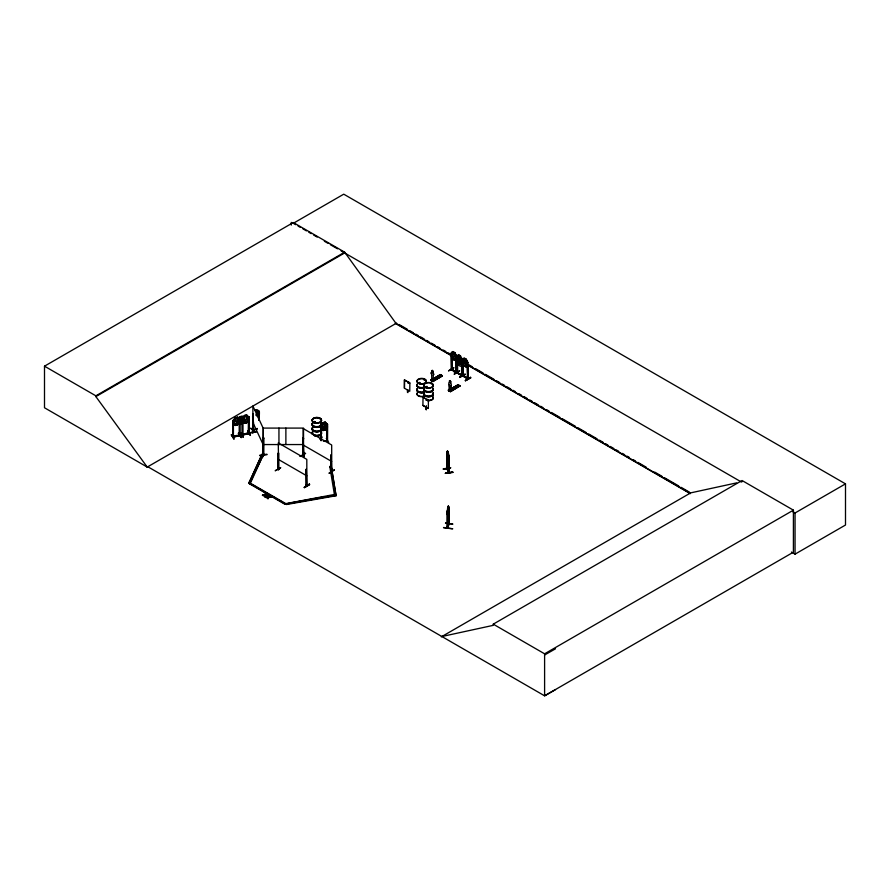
<?xml version="1.0" encoding="UTF-8"?>
<svg xmlns="http://www.w3.org/2000/svg" width="890" height="890" viewBox="0 0 890 890"><rect width="100%" height="100%" fill="white"/><g stroke="black" fill="none" stroke-linecap="round" stroke-linejoin="round"><path stroke-width="1.33" d="M448.849 456.359C447.904 447.648 447.592 453.244 446.802 452.12M448.827 456.325L448.582 455.769L448.838 472.835L448.905 460.019M431.839 370.551L432.918 370.774L433.018 372.888A1.68 0.979 59.5 0 1 433.341 375.135L433.018 380.33L431.795 379.863L432.162 379.351L432.073 380.82L431.861 379.007L431.695 379.663L432.418 379.563M450.618 390.499L450.863 385.348A1.68 0.979 59.5 0 0 450.618 383.045L450.674 381.332M450.696 390.454L450.863 385.348M452.921 351.505L454.757 352.562L455.569 357.624L454.412 358.514L453.244 357.836L452.064 355.599C454.857 348.446 449.984 353.108 451.931 353.286M456.08 355.878L456.192 372.176M461.643 359.171L461.621 375.613L462.311 375.113M464.213 358.025L466.049 359.082L466.861 364.144L465.704 365.034L463.356 362.119C464.836 355.466 463.378 358.993 463 359.738L463.034 376.381M467.372 362.364L467.606 378.74M447.114 527.915L447.347 526.947M447.103 527.381L449.05 523.865L448.983 514.22M447.603 527.67L448.182 506.966M233.592 420.57L232.735 420.636L232.857 437.279L232.735 420.636M248.51 417.221L248.978 417.121M443.509 527.714C456.948 529.439 454.69 528.938 443.587 527.481M447.67 451.809L447.893 456.659L447.759 451.797M432.051 379.707L431.517 379.307L431.517 380.508M449.65 389.52L449.339 390.009L449.172 384.391A1.68 0.979 59.5 0 1 449.417 382.366L449.439 380.72L450.251 380.608M449.461 390.043L449.951 389.408L449.75 390.933L449.461 389.175L448.493 389.742L448.627 390.699M447.692 515.243L447.08 514.064L447.681 507.5M448.304 513.897L449.005 509.892L447.681 515.332M447.136 452.888L447.459 451.007L449.072 456.281L449.139 472.735M455.491 387.551L454.734 387.795L454.723 387.117M454.601 387.284L455.402 387.161M232.668 436.523L233.447 436.345M232.668 437.124L239.71 435.533M239.811 435.077L239.188 435.243C239.165 436.912 238.509 434.32 239.71 434.932M248.444 433.163L241.902 434.42L248.777 432.829M314.926 421.682L313.703 422.16M314.559 421.971L313.903 421.682M319.666 418.801L319.966 418.778M419.68 383.201L419.524 382.489M419.869 383L419.279 382.444M424.074 379.73L424.841 379.852L424.141 380.019M425.331 386.883L425.431 387.094M426.388 387.072L425.431 386.672M425.231 387.695A4.717 2.726 0 0 1 426.21 387.261L426.421 386.894M431.739 383.901L431.149 383.812M253.428 430.226L252.727 430.226M432.34 379.552L431.973 379.407M327.52 424.319L327.52 440.806L324.505 441.407M453.522 352.262L452.954 355.31L454.111 356.979L454.701 355.166L453.577 352.229M460.43 363.609L458.595 362.541L456.837 358.926L458.561 362.597L460.375 363.643L462.222 362.03L460.375 358.425L458.506 357.413L460.341 358.47L461.22 361.54L461.22 363.498L460.063 364.388L457.716 361.474L459.229 355.477M459.173 358.125L458.595 361.173L459.752 362.853L460.353 361.04L459.107 358.158M464.814 358.77L464.246 361.818L465.392 363.498L465.993 361.685L464.869 358.737M322.792 425.342L323.559 422.961L324.338 422.806L325.139 426.021L324.338 427.189L322.792 426.488M448.738 507.5L448.304 506.065L448.983 507.345L449.094 524.277L449.072 507.778M252.871 432.462L252.638 416.086L252.838 432.974L252.76 413.794L253.35 413.594M302.8 454.134L303.59 453.933L303.523 455.424L303.534 428.09L263.206 428.09L263.095 455.079L262.895 454.056M446.991 469.008L447.158 452.153M448.649 471.811C450.974 474.181 443.253 462.099 449.094 472.735M250.769 428.435L254.685 432.217L250.824 428.123M265.342 493.894L264.708 496.798L265.253 495.118L267.534 495.163L265.253 495.118M268.179 498.801L268.724 497.121L271.005 497.165L268.724 497.466L267.745 498.556L268.802 495.552L268.802 497.176L271.005 497.165M232.768 420.825L235.094 417.644L234.003 422.528L235.55 423.729L237.096 423.384L238.609 421.493L239.744 416.642L237.396 419.78C235.082 422.349 243.782 427.667 237.474 422.349L237.474 419.791L236.684 417.733L235.917 417.911L235.171 421.459L236.684 422.127L237.474 420.937M238.62 421.482L240.178 422.694L241.713 422.349L243.237 420.447L244.327 415.541L246.719 414.996L249.1 417.121L248.421 417.276M264.286 496.542L265.342 493.55M322.725 422.672L321.613 427.534L323.181 428.769L324.75 428.457L326.296 426.599L325.139 422.183L322.725 422.672L321.134 424.73M265.765 493.805L265.331 495.174L267.534 494.818M267.745 498.556C270.126 496.353 264.864 496.587 266.366 497.744L268.19 497.499M268.802 497.176L269.236 495.808M231.289 434.854L234.092 439.226L231.344 434.81M242.948 437.179L240.567 432.718L243.326 437.124M448.393 506.076L447.392 510.804L447.403 528.048L449.305 523.876L449.239 507.4M447.169 511.505L448.104 511.338L448.104 506.955M445.556 523.009L452.899 524.099L445.478 523.153M448.593 370.93L453.678 367.781M453.933 367.87L448.627 370.696M459.874 377.471L465.214 374.39M280.739 467.762L275.177 470.777L280.495 467.673M305.626 453.399L300.286 456.503M329.778 466.872L331.247 466.271L336.075 495.763L286.491 504.519L248.989 482.914L262.038 454.278L263.451 454.501L250.413 483.137L249.367 483.737L263.451 454.501M248.989 482.914L262.038 454.278M278.637 469.186L278.537 469.786L278.281 452.91L278.058 469.508L278.737 469.008M303.457 454.512L303.201 454.412M302.934 455.146L303.724 455.291L303.167 438.548L303.523 455.424M306.138 485.139L306.505 485.35M306.16 485.718L306.872 485.851L306.805 459.374L278.281 442.909L278.637 469.786M330.947 470.699L331.748 470.877L331.047 470.754M263.106 456.481L262.995 452.409M263.095 456.737L263.106 454.289M451.731 369.895C449.673 366.58 456.08 375.513 456.314 371.62C459.084 373.856 445.011 365.245 455.969 371.864M456.57 358.77L454.734 360.383L452.921 359.338L451.197 355.666L451.197 353.052L451.397 369.439L456.737 372.465M456.859 372.265L457.449 372.554M456.859 372.866L456.837 356.311L458.617 354.732L460.408 355.822M457.649 372.421L457.082 372.098L457.282 373.121L457.327 356.478M457.093 361.752L457.037 372.699L462.199 375.892L462.333 359.293L461.599 359.126M462.489 375.491L463.29 375.68L462.589 375.547M446.825 452.198L447.536 450.907M447.548 458.695C446.001 446.891 447.336 464.513 448.827 458.895L448.827 456.336M232.735 436.501C247.042 434.798 232.59 434.988 233.269 436.934M232.924 437.246L239.733 435.688L239.855 419.223L237.474 417.099L238.609 419.535M239.788 435.711L239.644 423.206M248.243 432.996L248.444 433.764L248.299 432.952M248.966 433.007L256.376 431.561L248.421 433.141M257.855 416.498L259.346 414.295L257.944 416.576M327.364 440.072L326.641 440.216L327.386 440.25M326.641 440.817L323.304 441.051M256.832 416.142L258.245 414.106L257.177 409.945C250.791 410.946 261.782 409.233 258.534 411.814L258.534 418.667M437.891 377.505L437.546 376.915M313.625 421.838L314.214 421.493M313.903 421.893L314.559 421.726M314.971 422.16L313.68 421.982M418.445 382.789L419.657 382.9L418.901 382.945M418.667 382.756L418.678 383.112M239.822 421.793L237.474 424.93L235.094 425.476L232.735 423.395L235.16 425.442L237.508 424.975L239.755 421.793M244.394 423.34L246.675 422.772L249.1 419.735L246.741 422.884L244.361 423.418L242.08 421.293M321.212 424.819L322.747 422.717L325.128 422.305M327.553 426.966L325.173 430.059L322.747 430.549L321.134 429.08M448.927 523.865L447.169 527.97L447.258 510.871M239.232 419.379L239.188 435.844M456.837 356.401L458.617 354.732L457.716 358.859L460.063 361.774L461.22 360.884L460.43 355.778L462.333 359.293M459.173 355.522L460.353 359.571L459.173 359.905L458.595 357.413L456.893 358.926M462.155 361.974L460.408 363.521M462.155 364.678L460.319 366.291L458.528 365.189L456.726 361.596M466.049 366.78L467.862 365.289L466.015 366.903L464.213 365.857L462.422 362.219M447.336 468.997L446.858 468.029L447.214 468.663M449.094 472.134L447.359 468.618M263.863 454.123L263.206 453.956L263.963 454.278M263.151 454.734L263.807 454.512M440.328 374.779L442.386 375.914L432.796 381.543L432.206 381.209L442.363 375.925M431.094 380.586L440.784 374.857L431.35 380.742M442.13 375.791L432.84 381.554M459.952 386.06L450.396 391.7L448.349 390.543L458.039 384.68L459.841 385.704L450.429 391.722L450.151 390.677L451.263 390.187L451.263 390.899L449.372 389.698M448.949 390.91L458.528 385.259L458.039 384.825L459.963 386.082M449.828 391.4L459.841 385.704M459.707 385.926L449.962 391.366M431.639 374.178L431.561 374.223A1.68 0.979 59.5 0 1 431.817 372.209L431.884 372.165A1.68 0.979 59.5 0 0 431.639 374.178L431.817 379.885M433.263 375.18L433.341 375.135A1.68 0.979 59.5 0 0 433.018 372.888L433.085 371.353M442.241 375.68L440.439 374.668L430.749 380.386L432.006 379.084M436.022 377.126C440.828 379.229 433.953 377.505 436.99 376.548L438.792 377.716L436.99 376.548M437.847 376.047C442.664 378.15 435.789 376.426 438.826 375.469L440.628 376.637L438.826 375.469M439.471 375.235L440.439 374.523M440.439 374.668L431.005 380.542M430.894 380.297L432.696 381.309L432.551 380.52L433.664 380.03L433.664 380.742M432.206 381.198L441.896 375.48M450.618 381.565L450.618 383.045M449.172 384.391L449.739 389.631M449.606 389.253L448.493 389.742M448.371 390.577L458.272 385.136M448.582 390.688L458.506 385.27M448.738 390.777L458.406 385.114M451.263 390.187L450.151 390.677M449.806 391.366L459.496 385.637M278.392 469.375L278.77 453.188M303.646 438.826L302.978 438.648M300.064 456.414L305.37 453.31M306.138 485.74L306.316 469.097L306.672 485.984L306.427 484.961M331.013 471.366L331.202 454.734L331.558 471.611L330.958 470.843M334.34 469.72L329.278 473.246M329.044 473.091L334.384 470.009M304.413 487.653L309.72 484.505L304.402 487.609M147.873 466.772L147.295 467.117L44.5 407.765L44.5 366.179L293.3 222.533L344.664 252.182L396.028 323.426L451.241 355.299M293.3 222.533L293.3 223.301L343.751 194.176L845.5 483.86L845.5 525.022L795.048 554.147L791.444 552.056M44.5 366.179L95.864 395.828L344.664 252.182M555.494 689.616L544.602 695.824L147.807 466.738L147.217 467.072L95.864 396.595L344.664 252.949M147.217 467.072L396.606 323.092M404.416 379.974L409.867 383L409.756 391.289L404.416 388.207L404.416 379.974L409.867 383M407.887 383.023L409 382.377L409 383.457L408.922 382.422M456.459 356.178L456.392 372.61M453.01 359.249L454.734 360.383M404.416 388.207L404.527 379.908M460.375 358.425L462.099 362.097M462.544 362.185L462.744 359.527L463.278 376.303M451.753 353.308L451.931 369.684M467.806 362.708L466.082 359.037L467.973 362.553L467.295 362.43L467.851 379.151L462.199 375.291M454.278 374.301L459.618 370.863L454.278 373.956M461.799 375.013L457.449 372.721L462.066 375.246M461.621 375.613L461.854 359.015M459.618 377.037L465.27 374.123L459.663 377.093M425.854 399.922L427.489 399.577L426.377 400.222M467.439 378.105C456.303 373.21 469.33 377.171 467.773 379.162M465.314 380.62L470.61 377.215L465.27 380.642L470.91 377.716L465.559 380.775M422.906 405.395L428.368 408.421L428.368 400.189L423.017 397.107L422.906 405.395L428.257 408.488M249.367 483.214L285.011 503.796L334.173 494.517L334.618 495.841L334.173 494.517M249.367 483.737L285.011 504.319L290.062 502.995M441.307 636.862L690.696 492.871L736.642 482.881M441.885 636.517L493.249 625.347L493.249 624.157L742.049 480.511L793.413 510.159L793.413 552.178L544.602 695.824L544.602 653.805L793.413 510.159M742.049 481.701L741.47 482.046L341.081 250.88M792.667 511.605L795.048 512.985L845.5 483.86M544.602 655.007L555.494 648.799M252.76 429.636L253.428 429.625M252.76 430.237L257.21 428.735M437.802 377.46L436.868 377.316M418.645 382.6L419.68 382.6M419.635 383.112L418.5 382.934M425.476 387.017L426.544 387.094M242.036 434.965L249.022 433.619L242.036 435.177L241.98 418.678L244.327 415.541L246.741 415.04L247.854 419.39L246.33 421.282L244.783 421.626L243.237 420.425M255.753 410.768L256.465 410.524L257.188 412.504L255.753 415.163M253.483 413.716L252.76 413.794M258.69 411.992L259.257 411.736L259.257 419.969M252.86 429.826L257.344 428.435M257.344 428.858L252.86 430.426M437.257 376.926L437.135 377.627L437.947 377.149M252.927 429.792L253.55 429.736M235.094 417.644L237.508 417.143L239.777 419.268L240.545 416.865L241.335 416.743M243.237 418.489L242.091 416.186L239.744 416.642L237.496 419.835M239.099 419.368L239.644 419.09M239.811 424.441L242.158 423.985L244.505 420.848L244.483 418.189L245.151 415.808L245.929 415.63L246.708 418.834L245.151 420.202L244.405 419.357M238.453 433.497L241.524 437.546L238.431 433.23M321.023 425.698L321.09 440.706M322.747 422.717L322.747 430.549L325.173 430.059L325.173 422.227L327.553 424.363L325.106 422.261M253.372 430.015L253.35 421.827M327.364 424.207L326.719 424.341L327.442 424.352L327.364 440.672L324.416 441.262M326.296 438.347L328.744 442.452M292.743 502.505L295.413 502.027M298.083 501.537L300.764 501.059M303.434 500.58L324.817 496.72M327.487 496.231L330.168 495.752M248.989 482.402L286.491 504.007L336.075 495.241M462.689 375.958L468.051 379.018L467.973 362.553M248.922 432.818L256.376 431.795M262.895 438.192L263.017 455.046L263.017 454.456M259.591 455.335L266.889 454.2M448.193 452.343L448.004 458.25L447.136 454.846M443.331 469.063L450.651 467.918M443.365 469.164L450.651 467.684L443.342 468.819M452.632 471.967L445.323 473.38L452.732 472.445M326.897 424.296L326.886 440.951M242.158 435.154L242.036 434.576M264.719 495.496L262.483 495.174L267.534 495.163M268.802 496.831L271.005 496.82M265.954 497.176L268.19 497.154L265.954 497.51M262.483 495.174L264.797 494.873M262.483 495.507L264.797 495.218M263.284 454.512L263.329 428.535L252.893 406.04L252.838 432.974M303.468 454.79L302.911 454.512M451.263 369.05L451.809 369.294M451.541 369.495L451.252 353.108M456.203 372.22L456.203 355.755M467.495 378.74L467.495 365.011M248.455 417.076L248.266 433.753M263.885 438.091L263.206 438.091L263.885 438.091L263.807 454.757M302.856 438.091L303.534 438.247L302.856 438.091L302.778 454.712M303.534 453.956L302.778 454.278M303.457 453.933L302.934 454.134M303.657 454.668L302.934 454.734M303.646 452.131L304.057 456.815L303.646 452.365M263.206 444.555L303.534 444.555M263.229 454.723L263.863 454.545M425.932 386.972L426.199 386.972A4.784 2.759 0 0 0 425.186 387.406M432.329 370.262L431.817 372.209M250.368 435.199L247.631 431.127L250.424 435.21M250.435 435.466L247.676 431.149M241.134 437.635L238.387 433.23M448.293 506.154L448.605 509.981L447.792 513.397L447.392 512.762M449.005 507.278L448.983 511.472M262.038 454.801L263.451 455.013M425.231 386.939A4.706 2.715 0 0 1 426.21 386.505L426.432 386.516M314.593 421.493L315.071 421.949M447.047 469.03L447.025 452.476M303.178 454.979L303.167 428.535L331.681 445L331.736 471.444M439.471 375.091L441.273 376.114M433.664 380.03L433.519 380.52M449.75 389.731L449.116 389.464L449.116 390.666L449.205 389.42M430.894 379.585L432.551 381.087M448.638 390.399L450.151 391.255M293.3 223.301L295.691 224.681M298.083 226.06L300.475 227.44M302.856 228.819L306.438 230.888M308.83 232.268L311.222 233.647M313.614 235.027L317.196 237.096M324.361 241.235L327.943 243.304M330.335 244.683L337.499 248.811M456.915 356.378L457.582 356.545L456.781 356.345L456.748 372.532M461.576 359.137L462.144 359.393L462.144 375.858L456.937 372.888M399.009 324.472L407.409 329.322M409.812 330.713L413.416 332.793M415.808 334.173L418.211 335.563M420.614 336.943L424.219 339.023M426.622 340.414L429.013 341.805M431.416 343.184L435.021 345.264M437.424 346.655L439.816 348.034M443.42 350.115L445.823 351.505M448.226 352.885L450.618 354.276M468.63 364.666L472.234 366.747M475.827 368.827L483.036 372.988M485.428 374.367L493.839 379.218M496.231 380.608L499.835 382.689M502.238 384.068L504.641 385.459M507.044 386.85L510.638 388.919M513.041 390.31L515.443 391.7M519.037 393.769L521.44 395.16M523.843 396.551L527.447 398.631M529.85 400.011L532.242 401.401M534.645 402.781L538.25 404.861M540.653 406.252L543.045 407.631M546.649 409.712L549.052 411.102M551.455 412.482L559.855 417.332M562.258 418.723L575.463 426.343M577.855 427.734L586.265 432.584M588.657 433.964L597.068 438.826M599.46 440.205L603.064 442.286M605.467 443.676L607.87 445.056M610.273 446.446L613.866 448.527M616.269 449.906L618.672 451.297M622.266 453.377L624.669 454.757M627.072 456.147L629.475 457.527M633.079 459.607L635.471 460.998M637.874 462.377L646.274 467.239M654.684 472.089L661.882 476.239M664.285 477.63L678.692 485.94M681.084 487.331L689.494 492.181M468.04 365.011L690.106 493.216M395.238 323.315L450.64 355.299M468.696 365.734L690.284 493.661M464.235 365.801L466.082 366.869M303.167 445L331.681 461.465M278.281 459.374L306.805 475.839M493.249 624.157L544.602 653.805M269.236 496.142L268.802 495.552M264.286 496.208L264.708 496.798M259.391 411.725L259.391 414.339M239.788 420.414L241.312 421.081L242.091 419.891L241.312 416.698M448.727 472.156L448.627 471.767M448.76 472.757L446.847 468.719L446.88 452.109M450.318 380.798L450.596 381.376M242.124 416.231L244.505 418.233L244.439 420.837L242.091 423.885M241.98 418.534L242.736 418.378L242.67 435.065L242.614 422.505M449.261 389.865L449.461 389.175M452.732 472.479L452.621 471.911M252.893 422.505L262.75 443.743M266.989 454.701L259.602 455.624M331.469 468.107L336.075 495.763M329.778 466.349L334.618 495.841M795.048 512.985L795.048 554.147M462.744 359.527L462.555 376.159L462.555 359.638M458.873 386.271L457.071 385.392M457.582 362.03L457.638 373.043M451.931 356.033L451.809 369.895M451.13 390.109L451.13 390.677M431.606 379.251L431.606 380.453M426.966 399.276L426.966 400.389M426.377 405.707L426.377 409.823M425.932 406.819L425.932 409.567M408.477 382.077L408.477 383.201M407.887 389.887L407.887 392.635M407.442 389.631L407.442 392.379M331.202 454.734L331.202 471.199M321.001 425.476L321.001 440.561M306.316 469.097L306.405 485.573M291.286 222.378L291.286 225.103M285.879 428.09L285.879 444.555M278.948 428.09L278.948 444.555M259.123 411.603L259.123 419.846M258.679 411.781L258.667 420.169M253.483 421.949L253.45 430.248M249.066 417.076L248.978 433.586L248.877 416.987M233.403 420.492L233.425 437.157M95.864 395.828L95.864 396.595M433.096 397.018A4.684 2.703 0 0 1 427.345 400.333M424.041 398.42A4.684 2.703 0 0 1 424.041 397.018M433.185 388.641A4.784 2.759 0 0 1 428.568 392.123A4.784 2.759 0 0 1 423.94 388.641M433.118 388.919A4.717 2.726 0 0 1 428.568 392.345A4.717 2.726 0 0 1 424.007 388.919M433.185 388.407A4.784 2.759 0 0 1 428.568 391.889A4.784 2.759 0 0 1 423.94 388.407M425.186 387.172A4.784 2.759 0 0 1 427.322 386.46M433.107 388.162A4.706 2.715 0 0 1 428.568 391.578A4.706 2.715 0 0 1 424.018 388.162M433.107 393.469A4.706 2.715 0 0 1 428.568 396.884A4.706 2.715 0 0 1 424.018 393.469M433.185 393.191A4.784 2.759 0 0 1 428.568 396.662A4.784 2.759 0 0 1 423.94 393.191M433.185 392.957A4.784 2.759 0 0 1 428.568 396.428A4.784 2.759 0 0 1 423.94 392.957M433.107 392.701A4.706 2.715 0 0 1 428.568 396.128A4.706 2.715 0 0 1 424.018 392.701M433.107 397.263A4.706 2.715 0 0 1 427.345 400.589M433.13 397.107A4.728 2.726 0 0 1 427.345 400.455M423.996 398.52A4.728 2.726 0 0 1 423.996 397.107M424.007 387.228A4.706 2.715 0 0 1 418.79 387.028A4.706 2.715 0 0 1 417.11 384.168M424.007 392.534A4.706 2.715 0 0 1 418.79 392.334A4.706 2.715 0 0 1 417.11 389.475M424.052 392.312A4.784 2.759 0 0 1 418.745 392.112A4.784 2.759 0 0 1 417.032 389.197M424.052 392.078A4.784 2.759 0 0 1 418.745 391.878A4.784 2.759 0 0 1 417.032 388.963M424.052 387.762A4.784 2.759 0 0 1 418.745 387.562A4.784 2.759 0 0 1 417.032 384.658M424.052 387.528A4.784 2.759 0 0 1 418.745 387.328A4.784 2.759 0 0 1 417.032 384.424M424.018 387.995A4.717 2.726 0 0 1 418.79 387.795A4.717 2.726 0 0 1 417.099 384.936M424.018 391.778A4.717 2.726 0 0 1 418.79 391.578A4.717 2.726 0 0 1 417.099 388.719M424.007 396.328A4.706 2.715 0 0 1 418.79 396.139A4.706 2.715 0 0 1 417.11 393.28M423.996 396.072A4.684 2.703 0 0 1 418.801 395.872A4.684 2.703 0 0 1 417.132 393.024M320.978 427.589A4.784 2.759 0 0 1 316.829 431.728A4.784 2.759 0 0 1 312.69 427.589M320.923 427.868A4.717 2.726 0 0 1 316.829 431.95A4.717 2.726 0 0 1 312.746 427.868M320.901 431.428A4.695 2.715 0 0 1 316.829 435.499A4.728 2.726 0 0 1 312.746 431.517M312.768 431.428A4.695 2.715 0 0 0 316.829 435.499A4.728 2.726 0 0 0 320.923 431.517M320.978 423.039A4.784 2.759 0 0 1 316.829 427.189A4.784 2.759 0 0 1 312.69 423.039M320.912 427.111A4.706 2.715 0 0 1 316.829 431.183A4.706 2.715 0 0 1 312.757 427.111M320.923 423.329A4.717 2.726 0 0 1 316.829 427.411A4.717 2.726 0 0 1 312.746 423.329M320.978 427.356A4.784 2.759 0 0 1 316.829 431.494A4.784 2.759 0 0 1 312.69 427.356M320.978 422.806A4.784 2.759 0 0 1 316.829 426.955A4.784 2.759 0 0 1 312.69 422.806M320.923 422.561A4.717 2.726 0 0 1 316.829 426.655A4.717 2.726 0 0 1 312.746 422.561M320.901 432.106A4.695 2.715 0 0 1 320.155 435.377A4.695 2.715 0 0 1 314.482 435.811M312.301 434.164A4.695 2.715 0 0 1 312.768 432.106M320.923 431.85A4.728 2.726 0 0 1 319.71 435.377A4.728 2.726 0 0 1 313.491 435.143M312.268 433.92A4.728 2.726 0 0 1 312.746 431.85M320.923 435.51A4.717 2.726 0 0 1 320.166 438.803M320.923 436.278A4.717 2.726 0 0 1 320.923 439.004M320.978 435.989A4.784 2.759 0 0 1 320.211 439.326M320.978 435.755A4.784 2.759 0 0 1 320.211 439.093M458.072 358.937L459.006 361.451L458.027 362.92L459.307 361.996L460.597 364.411L459.629 361.796L460.553 360.372L459.329 361.24L458.072 358.937M239.232 418.578L240.478 420.28L239.176 422.605L240.867 420.558L242.57 421.838L241.29 420.08L242.536 417.911L240.901 419.78L239.232 418.578M309.442 484.038L304.113 487.475L309.464 484.082M452.632 472.19L445.334 473.358L452.643 472.234M458.228 386.649L456.425 385.637L458.228 386.649M457.26 387.228L455.457 386.204L457.26 387.228M456.392 387.728L454.59 386.716L456.392 387.728M455.424 388.307L453.622 387.284L455.424 388.307M456.57 356.156L454.79 352.518L456.514 356.189M426.199 387.584A4.728 2.726 0 0 0 433.285 385.214A4.728 2.726 0 0 0 426.199 382.856A4.728 2.726 0 0 0 426.199 387.584M426.21 387.795A4.706 2.715 0 0 0 433.274 385.437A4.706 2.715 0 0 0 426.21 383.089A4.706 2.715 0 0 0 426.21 387.795M419.301 383.423A4.717 2.726 0 0 0 426.377 381.065A4.717 2.726 0 0 0 419.301 378.706A4.717 2.726 0 0 0 419.301 383.423M419.301 383.801A4.706 2.715 0 0 0 426.366 381.454A4.706 2.715 0 0 0 419.301 379.096A4.706 2.715 0 0 0 419.301 383.801M314.482 422.472A4.695 2.715 0 0 0 321.535 420.125A4.695 2.715 0 0 0 314.482 417.777A4.695 2.715 0 0 0 314.482 422.472M314.482 422.861A4.695 2.715 0 0 0 321.535 420.514A4.695 2.715 0 0 0 314.482 418.166A4.695 2.715 0 0 0 314.482 422.861M314.47 422.628A4.728 2.726 0 0 0 321.557 420.258A4.728 2.726 0 0 0 314.47 417.899A4.728 2.726 0 0 0 314.47 422.628"/></g></svg>
